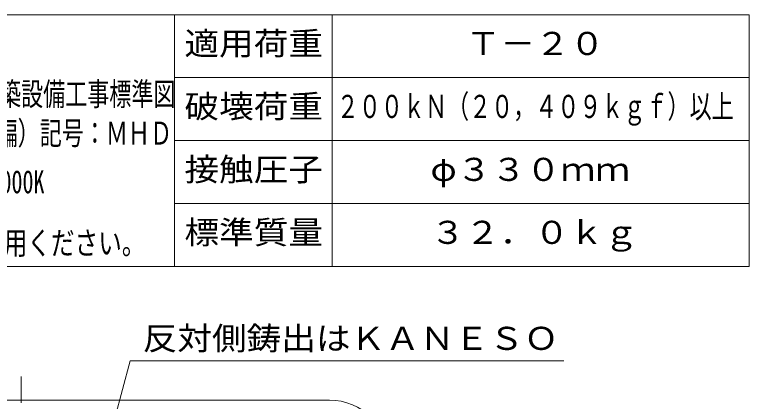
# Model space of a CAD drawing. Units: millimetres, scale not verified. Extents: x -589 to 461, y -801 to 845.
# Drawn here: x -99 to 461, y 550 to 845 of the extents above; entities that cross this region are included whole.
import ezdxf
from ezdxf.enums import TextEntityAlignment as Align

# ---------------------------------------------------------------- set-up
doc = ezdxf.new("R2010")
doc.units = ezdxf.units.MM
doc.header["$LTSCALE"] = 6
doc.linetypes.add('CHAIN1', pattern=[8, 5, -1, 1, -1])
for name, color, linetype, lineweight in [('1-1_1-1ﾚｲﾔ', 2, 'Continuous', 18), ('1-2_1-2ﾚｲﾔ', 3, 'Continuous', 18), ('1-5_1-5ﾚｲﾔ', 7, 'Continuous', 18), ('F-0_F-0ﾚｲﾔ', 7, 'Continuous', 18)]:
    doc.layers.add(name, color=color, linetype=linetype, lineweight=lineweight)
doc.layers.add('F-4_F-4ﾚｲﾔ', color=2, linetype='Continuous')
doc.styles.add('ＭＳ ゴシック', font='')
doc.styles.get('ＭＳ ゴシック').set_extended_font_data('MS Gothic')

msp = doc.modelspace()

# ---------------------------------------------------------------- linework, layer by layer
at = {"layer": '1-1_1-1ﾚｲﾔ'}
msp.add_line((141.027, 550.819), (-328.973, 550.819), dxfattribs=at)
msp.add_arc((141.027, 505.819), 45, 0, 90, dxfattribs=at)
at = {"layer": '1-2_1-2ﾚｲﾔ', "linetype": 'CHAIN1'}
msp.add_line((-93.973, -27.181), (-93.973, 568.819), dxfattribs=at)
at = {"layer": '1-5_1-5ﾚｲﾔ'}
for p in [(-31.339, 504.573), (319.681, 580.819)]:
    msp.add_line(p, (-10.909, 580.819), dxfattribs=at)
at = {"layer": 'F-0_F-0ﾚｲﾔ'}
for p, q in [((461.027, 844.622), (-588.973, 844.622)), ((23.027, 652.622), (23.027, 844.622)), ((143.027, 652.622), (143.027, 844.622)), ((461.027, 652.622), (461.027, 844.622)), ((461.027, 796.622), (23.027, 796.622)), ((461.027, 748.622), (23.027, 748.622)), ((461.027, 700.622), (23.027, 700.622)), ((461.027, 652.622), (-588.973, 652.622))]:
    msp.add_line(p, q, dxfattribs=at)

# ---------------------------------------------------------------- texts
at = {"layer": '1-5_1-5ﾚｲﾔ', "color": 2, "style": 'ＭＳ ゴシック', "width": 1.1}
msp.add_text('反対側鋳出はＫＡＮＥＳＯ', height=17.6, dxfattribs=at).set_placement((-1.319, 583.819), align=Align.BOTTOM_LEFT)
at = {"layer": 'F-4_F-4ﾚｲﾔ', "style": 'ＭＳ ゴシック', "width": 1.1}
for s, p in [('適用荷重', (30.527, 808.622)), ('Ｔ－２０', (245.027, 808.622)), ('破壊荷重', (30.527, 760.622)), ('接触圧子', (30.527, 712.622)), ('φ３３０ｍｍ', (218.027, 712.622)), ('標準質量', (30.527, 664.622)), ('３２．０ｋｇ', (218.027, 664.622))]:
    msp.add_text(s, height=17.6, dxfattribs=at).set_placement(p, align=Align.BOTTOM_LEFT)
at = {"layer": 'F-4_F-4ﾚｲﾔ', "color": 3, "style": 'ＭＳ ゴシック', "width": 0.7}
for s, p in [('国土交通省大臣官房庁営繕部設備・環境課監修公共建築設備工事標準図', (-514.07, 770.034)), ('２００ｋＮ（２０，４０９ｋｇｆ）以上', (146.627, 760.622)), ('（機械設備工事編）記号：ＭＨＤ', (-230.999, 740.279)), ('空気調和・衛生工学会規格SHASE-S209-2009 水封形 5000K', (-512.594, 703.209))]:
    msp.add_text(s, height=17.6, dxfattribs=at).set_placement(p, align=Align.BOTTOM_LEFT)
at = {"layer": 'F-4_F-4ﾚｲﾔ', "color": 4, "style": 'ＭＳ ゴシック', "width": 0.75}
msp.add_text('公道を除く敷地周辺道路、敷地内道路、屋内に御使用ください。', height=17.6, dxfattribs=at).set_placement((-521.334, 656.532), align=Align.BOTTOM_LEFT)

doc.saveas('drawing.dxf')
